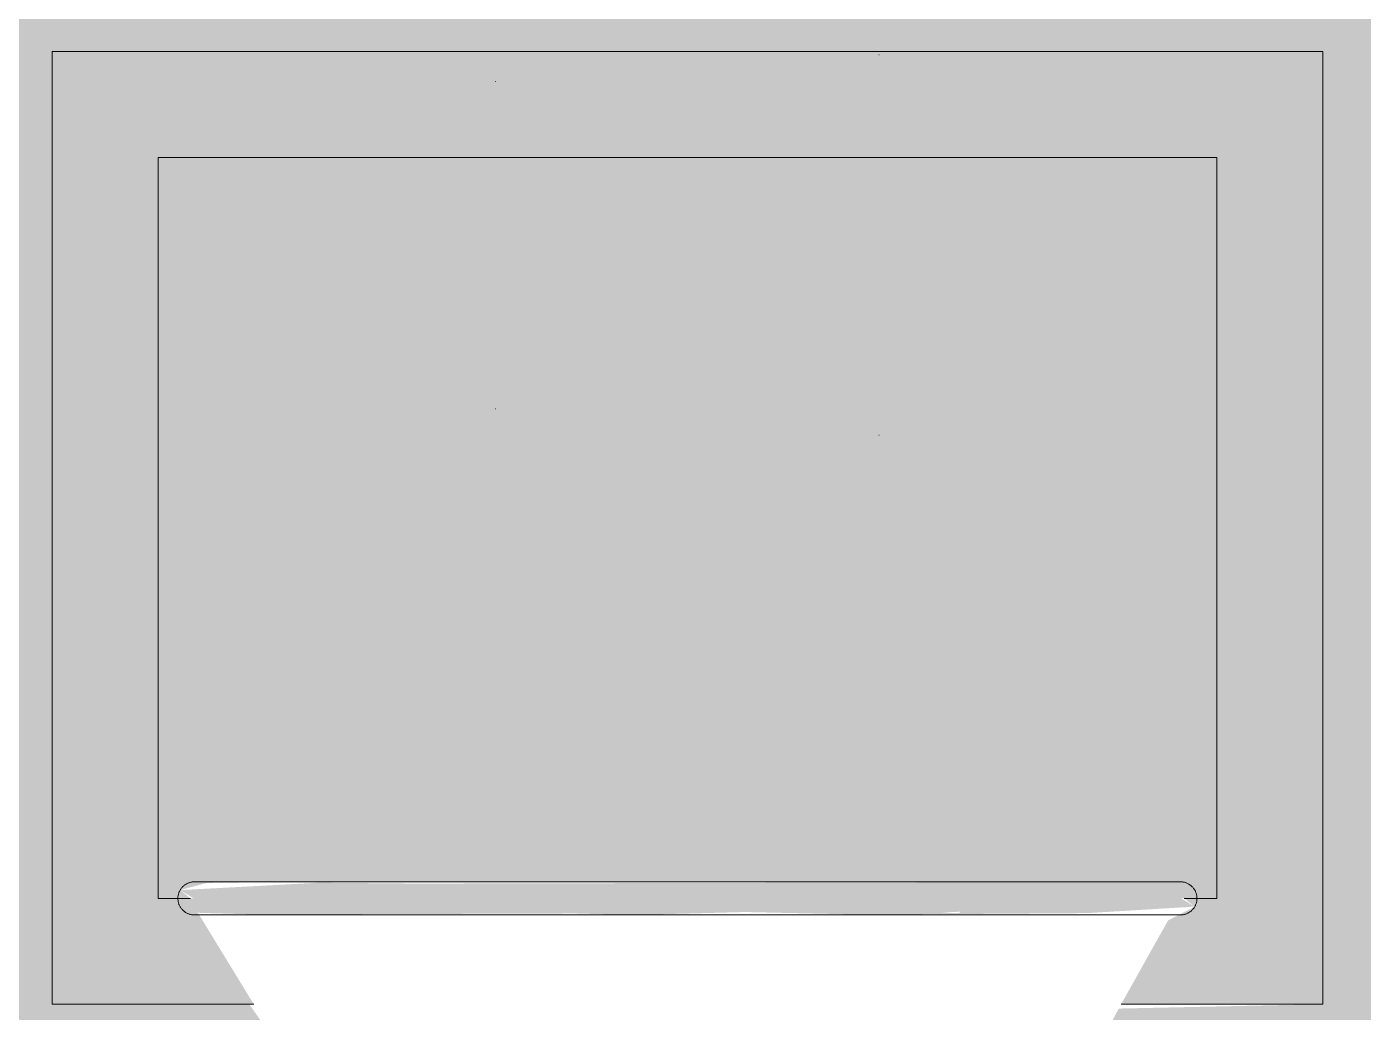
# Model space of a CAD drawing. Header units: inches. Extents: x -54868 to -186, y -265 to 853.
# Drawn here: x -16359.18 to -16333.94, y 117.85 to 136.47 of the extents above; entities that cross this region are included whole.
import ezdxf

# ---------------------------------------------------------------- set-up
doc = ezdxf.new("R2010")
doc.units = ezdxf.units.IN
doc.header["$MEASUREMENT"] = 0
doc.layers.add('Q-SPCQ', color=91, linetype='Continuous', lineweight=9)

# ---------------------------------------------------------------- blocks, each defined once
blk = doc.blocks.new('Basketball_Backstop-Performance_Sports_Systems-3103-Ceiling_Hung - 27_-0_ to 27_-11 7_8_-V114-Section 1')
at = {"layer": 'Q-SPCQ'}
h = blk.add_hatch(color=256, dxfattribs=at)
h.paths.add_polyline_path([(21689.558, 115.5), (21717.456, 115.5), (21716.644, 116.5), (21690.558, 116.5), (21690.558, 153.5), (21723.928, 153.5), (21723.928, 154.5), (21689.558, 154.5), (21689.558, 123.333)], flags=0)
h.paths.add_polyline_path([(21755.829, 115.5), (21758.558, 115.5), (21758.558, 154.5), (21724.178, 154.5), (21724.178, 153.5), (21757.558, 153.5), (21757.558, 116.5), (21731.318, 116.419), (21730.75, 115.5), (21736.462, 115.5)], flags=0)
h.paths.add_polyline_path([(21712.254, 118), (21715.859, 118.011), (21714.815, 119.723), (21714.674, 119.756), (21714.475, 119.844), (21714.674, 120), (21714.058, 120), (21714.058, 134), (21734.058, 134), (21734.042, 120), (21733.442, 120), (21733.641, 119.844), (21733.137, 119.583), (21732.25, 118), (21736.058, 118), (21736.058, 136), (21712.058, 136), (21712.058, 118)], flags=0)
h = blk.add_hatch(color=256, dxfattribs=at)
h.paths.add_polyline_path([(21690.558, 116.5), (21716.74, 116.5), (21716.227, 117.355), (21715.783, 118), (21712.058, 118), (21712.058, 136), (21736.058, 136), (21736.058, 118), (21732.204, 117.918), (21731.472, 116.5), (21757.558, 116.5), (21757.558, 153.5), (21724.178, 153.5), (21724.115, 145.885), (21723.99, 145.885), (21723.928, 146.074), (21723.928, 153.5), (21690.558, 153.5), (21690.558, 123.333)], flags=0)
h.paths.add_polyline_path([(21733.641, 120), (21734.058, 120), (21734.058, 134), (21714.058, 134), (21714.058, 120), (21714.674, 120), (21714.475, 120.156), (21714.979, 120.292), (21715.949, 120.305), (21727.963, 120.312), (21733.444, 120.243), (21733.641, 120.156), (21733.442, 120)], flags=0)
for points in [[(21715.386, 120), (21733.442, 120), (21733.641, 120.156), (21733.384, 120.27), (21732.942, 120.31), (21718.916, 120.279), (21717.095, 120.296), (21714.475, 120.156), (21714.732, 120), (21715.174, 120)], [(21727.183, 120.309), (21727.183, 120.312), (21727.036, 120.312)]]:
    blk.add_hatch(color=256, dxfattribs=at).paths.add_polyline_path(points, flags=0)
h = blk.add_hatch(color=256, dxfattribs=at)
h.paths.add_polyline_path([(21723.05, 119.687), (21725.142, 119.742), (21727.304, 119.695), (21729.669, 119.708), (21731.621, 119.722), (21733.641, 119.844), (21733.384, 120), (21714.674, 120), (21714.475, 119.844), (21714.732, 119.73), (21715.94, 119.695), (21721.937, 119.715)], flags=0)
h.paths.add_polyline_path([(21729.2, 119.721), (21729.2, 119.748), (21728.83, 119.73)], flags=0)
for p, q in [((21712.058, 118), (21712.058, 136)), ((21712.058, 136), (21736.058, 136)), ((21736.058, 136), (21712.058, 136)), ((21712.058, 136), (21712.058, 118)), ((21727.676, 135.937), (21727.682, 135.937)), ((21736.058, 136), (21736.058, 118)), ((21736.058, 118), (21736.058, 136)), ((21720.44, 135.437), (21720.434, 135.437)), ((21734.058, 134), (21714.058, 134)), ((21714.058, 134), (21714.058, 120)), ((21714.058, 120), (21714.058, 134)), ((21714.058, 134), (21734.058, 134)), ((21734.058, 120), (21734.058, 134)), ((21734.058, 134), (21734.058, 120)), ((21720.44, 129.25), (21720.434, 129.25)), ((21727.676, 128.75), (21727.682, 128.75)), ((21719.558, 120.312), (21720.933, 120.312)), ((21720.808, 120.312), (21720.558, 120.312)), ((21720.558, 120.304), (21720.558, 120.312)), ((21720.933, 120.312), (21727.183, 120.312)), ((21727.183, 120.312), (21728.558, 120.312)), ((21727.558, 120.312), (21727.308, 120.312)), ((21727.558, 120.312), (21727.558, 120.304)), ((21714.058, 120), (21714.674, 120)), ((21714.674, 120), (21714.058, 120)), ((21733.442, 120), (21734.058, 120)), ((21734.058, 120), (21733.442, 120)), ((21715.866, 118), (21712.058, 118)), ((21712.058, 118), (21715.866, 118)), ((21736.058, 118), (21732.25, 118)), ((21732.25, 118), (21736.058, 118))]:
    blk.add_line(p, q, dxfattribs=at)
at = {"layer": 'Q-SPCQ', "flags": 128}
for points in [[(21714.433, 120), (21714.433, 120.012), (21714.434, 120.025), (21714.435, 120.037), (21714.437, 120.05), (21714.439, 120.062), (21714.442, 120.074), (21714.445, 120.086), (21714.449, 120.098), (21714.453, 120.11), (21714.458, 120.122), (21714.463, 120.133), (21714.468, 120.144), (21714.474, 120.155), (21714.481, 120.166), (21714.488, 120.176), (21714.495, 120.187), (21714.502, 120.196), (21714.511, 120.206), (21714.519, 120.215), (21714.528, 120.224), (21714.537, 120.233), (21714.546, 120.241), (21714.556, 120.249), (21714.566, 120.256), (21714.577, 120.263), (21714.587, 120.27), (21714.598, 120.276), (21714.609, 120.281), (21714.621, 120.287), (21714.632, 120.291), (21714.644, 120.296), (21714.656, 120.299), (21714.668, 120.303), (21714.68, 120.306), (21714.692, 120.308), (21714.705, 120.31), (21714.717, 120.311), (21714.73, 120.312), (21714.742, 120.312), (21714.745, 120.312)], [(21733.37, 120.312), (21733.363, 120.312), (21733.341, 120.312), (21733.303, 120.312), (21733.251, 120.312), (21733.185, 120.312), (21733.104, 120.312), (21733.008, 120.312), (21732.898, 120.312), (21732.773, 120.312), (21732.635, 120.312), (21732.483, 120.312), (21732.318, 120.312), (21732.14, 120.312), (21731.948, 120.312), (21731.744, 120.312), (21731.527, 120.312), (21731.299, 120.312), (21731.059, 120.312), (21730.808, 120.312), (21730.546, 120.312), (21730.274, 120.312), (21729.991, 120.312), (21729.7, 120.312), (21729.399, 120.312), (21729.09, 120.312), (21728.772, 120.312), (21728.447, 120.312), (21728.115, 120.312), (21727.777, 120.312), (21727.432, 120.312), (21727.083, 120.312), (21726.728, 120.312), (21726.369, 120.312), (21726.006, 120.312), (21725.641, 120.312), (21725.273, 120.312), (21724.902, 120.312), (21724.531, 120.312), (21724.158, 120.312), (21723.786, 120.312), (21723.414, 120.312), (21723.043, 120.312), (21722.674, 120.312), (21722.306, 120.312), (21721.942, 120.312), (21721.581, 120.312), (21721.224, 120.312), (21720.872, 120.312), (21720.524, 120.312), (21720.183, 120.312), (21719.847, 120.312), (21719.518, 120.312), (21719.197, 120.312), (21718.883, 120.312), (21718.578, 120.312), (21718.281, 120.312), (21717.993, 120.312), (21717.716, 120.312), (21717.448, 120.312), (21717.191, 120.312), (21716.945, 120.312), (21716.71, 120.312), (21716.487, 120.312), (21716.277, 120.312), (21716.078, 120.312), (21715.893, 120.312), (21715.72, 120.312), (21715.561, 120.312), (21715.415, 120.312), (21715.283, 120.312), (21715.166, 120.312), (21715.062, 120.312), (21714.973, 120.312), (21714.899, 120.312), (21714.839, 120.312), (21714.793, 120.312), (21714.763, 120.312), (21714.748, 120.312), (21714.745, 120.312)], [(21714.745, 120.312), (21714.753, 120.312), (21714.775, 120.312), (21714.812, 120.312), (21714.864, 120.312), (21714.931, 120.312), (21715.012, 120.312), (21715.108, 120.312), (21715.218, 120.312), (21715.342, 120.312), (21715.481, 120.312), (21715.632, 120.312), (21715.798, 120.312), (21715.976, 120.312), (21716.168, 120.312), (21716.372, 120.312), (21716.588, 120.312), (21716.817, 120.312), (21717.057, 120.312), (21717.308, 120.312), (21717.57, 120.312), (21717.842, 120.312), (21718.124, 120.312), (21718.416, 120.312), (21718.717, 120.312), (21719.026, 120.312), (21719.344, 120.312), (21719.669, 120.312), (21720.001, 120.312), (21720.339, 120.312), (21720.683, 120.312), (21721.033, 120.312), (21721.388, 120.312), (21721.747, 120.312), (21722.109, 120.312), (21722.475, 120.312), (21722.843, 120.312), (21723.214, 120.312), (21723.585, 120.312), (21723.957, 120.312), (21724.33, 120.312), (21724.702, 120.312), (21725.073, 120.312), (21725.442, 120.312), (21725.809, 120.312), (21726.174, 120.312), (21726.535, 120.312), (21726.892, 120.312), (21727.244, 120.312), (21727.592, 120.312), (21727.933, 120.312), (21728.269, 120.312), (21728.598, 120.312), (21728.919, 120.312), (21729.233, 120.312), (21729.538, 120.312), (21729.835, 120.312), (21730.123, 120.312), (21730.4, 120.312), (21730.668, 120.312), (21730.925, 120.312), (21731.171, 120.312), (21731.406, 120.312), (21731.629, 120.312), (21731.839, 120.312), (21732.038, 120.312), (21732.223, 120.312), (21732.396, 120.312), (21732.555, 120.312), (21732.701, 120.312), (21732.832, 120.312), (21732.95, 120.312), (21733.054, 120.312), (21733.143, 120.312), (21733.217, 120.312), (21733.277, 120.312), (21733.322, 120.312), (21733.353, 120.312), (21733.368, 120.312), (21733.37, 120.312)], [(21733.37, 120.312), (21733.383, 120.312), (21733.395, 120.312), (21733.408, 120.31), (21733.42, 120.309), (21733.433, 120.306), (21733.445, 120.304), (21733.457, 120.3), (21733.469, 120.297), (21733.481, 120.292), (21733.492, 120.288), (21733.504, 120.283), (21733.515, 120.277), (21733.526, 120.271), (21733.536, 120.265), (21733.547, 120.258), (21733.557, 120.251), (21733.567, 120.243), (21733.576, 120.235), (21733.586, 120.227), (21733.595, 120.218), (21733.603, 120.209), (21733.611, 120.199), (21733.619, 120.189), (21733.626, 120.179), (21733.633, 120.169), (21733.64, 120.158), (21733.646, 120.147), (21733.652, 120.136), (21733.657, 120.125), (21733.662, 120.113), (21733.666, 120.101), (21733.67, 120.09), (21733.673, 120.078), (21733.676, 120.065), (21733.678, 120.053), (21733.68, 120.041), (21733.682, 120.028), (21733.683, 120.016), (21733.683, 120.003), (21733.683, 120)], [(21714.745, 119.687), (21714.733, 119.688), (21714.72, 119.688), (21714.708, 119.69), (21714.696, 119.691), (21714.683, 119.694), (21714.671, 119.696), (21714.659, 119.7), (21714.647, 119.703), (21714.635, 119.708), (21714.624, 119.712), (21714.612, 119.717), (21714.601, 119.723), (21714.59, 119.729), (21714.579, 119.735), (21714.569, 119.742), (21714.559, 119.749), (21714.549, 119.757), (21714.539, 119.765), (21714.53, 119.773), (21714.521, 119.782), (21714.513, 119.791), (21714.505, 119.801), (21714.497, 119.811), (21714.489, 119.821), (21714.482, 119.831), (21714.476, 119.842), (21714.47, 119.853), (21714.464, 119.864), (21714.459, 119.875), (21714.454, 119.887), (21714.45, 119.899), (21714.446, 119.91), (21714.443, 119.922), (21714.44, 119.935), (21714.437, 119.947), (21714.436, 119.959), (21714.434, 119.972), (21714.433, 119.984), (21714.433, 119.997), (21714.433, 120)], [(21733.683, 120), (21733.683, 119.988), (21733.682, 119.975), (21733.681, 119.963), (21733.679, 119.95), (21733.677, 119.938), (21733.674, 119.926), (21733.671, 119.914), (21733.667, 119.902), (21733.663, 119.89), (21733.658, 119.878), (21733.653, 119.867), (21733.648, 119.856), (21733.642, 119.845), (21733.635, 119.834), (21733.628, 119.824), (21733.621, 119.813), (21733.613, 119.804), (21733.605, 119.794), (21733.597, 119.785), (21733.588, 119.776), (21733.579, 119.767), (21733.57, 119.759), (21733.56, 119.751), (21733.55, 119.744), (21733.539, 119.737), (21733.529, 119.73), (21733.518, 119.724), (21733.507, 119.719), (21733.495, 119.713), (21733.484, 119.709), (21733.472, 119.704), (21733.46, 119.701), (21733.448, 119.697), (21733.436, 119.694), (21733.424, 119.692), (21733.411, 119.69), (21733.399, 119.689), (21733.386, 119.688), (21733.374, 119.688), (21733.37, 119.687)], [(21714.745, 119.687), (21714.753, 119.687), (21714.775, 119.687), (21714.812, 119.687), (21714.864, 119.687), (21714.931, 119.687), (21715.012, 119.687), (21715.108, 119.687), (21715.218, 119.687), (21715.342, 119.687), (21715.481, 119.687), (21715.632, 119.687), (21715.798, 119.687), (21715.976, 119.687), (21716.168, 119.687), (21716.372, 119.687), (21716.588, 119.687), (21716.817, 119.687), (21717.057, 119.687), (21717.308, 119.687), (21717.57, 119.687), (21717.842, 119.687), (21718.124, 119.687), (21718.416, 119.687), (21718.717, 119.687), (21719.026, 119.687), (21719.344, 119.687), (21719.669, 119.687), (21720.001, 119.687), (21720.339, 119.687), (21720.683, 119.687), (21721.033, 119.687), (21721.388, 119.687), (21721.747, 119.687), (21722.109, 119.687), (21722.475, 119.687), (21722.843, 119.687), (21723.214, 119.687), (21723.585, 119.687), (21723.957, 119.687), (21724.33, 119.687), (21724.702, 119.687), (21725.073, 119.687), (21725.442, 119.687), (21725.809, 119.687), (21726.174, 119.687), (21726.535, 119.687), (21726.892, 119.687), (21727.244, 119.687), (21727.592, 119.687), (21727.933, 119.687), (21728.269, 119.687), (21728.598, 119.687), (21728.919, 119.687), (21729.233, 119.687), (21729.538, 119.687), (21729.835, 119.687), (21730.123, 119.687), (21730.4, 119.687), (21730.668, 119.687), (21730.925, 119.687), (21731.171, 119.687), (21731.406, 119.687), (21731.629, 119.687), (21731.839, 119.687), (21732.038, 119.687), (21732.223, 119.687), (21732.396, 119.687), (21732.555, 119.687), (21732.701, 119.687), (21732.832, 119.687), (21732.95, 119.687), (21733.054, 119.687), (21733.143, 119.687), (21733.217, 119.687), (21733.277, 119.687), (21733.322, 119.687), (21733.353, 119.687), (21733.368, 119.687), (21733.37, 119.687)], [(21714.973, 119.687), (21714.899, 119.687), (21714.839, 119.687), (21714.793, 119.687), (21714.763, 119.687), (21714.748, 119.687), (21714.745, 119.687)], [(21733.37, 119.687), (21733.363, 119.687), (21733.341, 119.687), (21733.303, 119.687), (21733.251, 119.687), (21733.185, 119.687), (21733.104, 119.687)]]:
    blk.add_lwpolyline(points, dxfattribs=at)

msp = doc.modelspace()

# ---------------------------------------------------------------- block references
at = {"layer": 'Q-SPCQ'}
msp.add_blockref('Basketball_Backstop-Performance_Sports_Systems-3103-Ceiling_Hung - 27_-0_ to 27_-11 7_8_-V114-Section 1', (-38070.76169, 0), dxfattribs=at)

doc.saveas('drawing.dxf')
